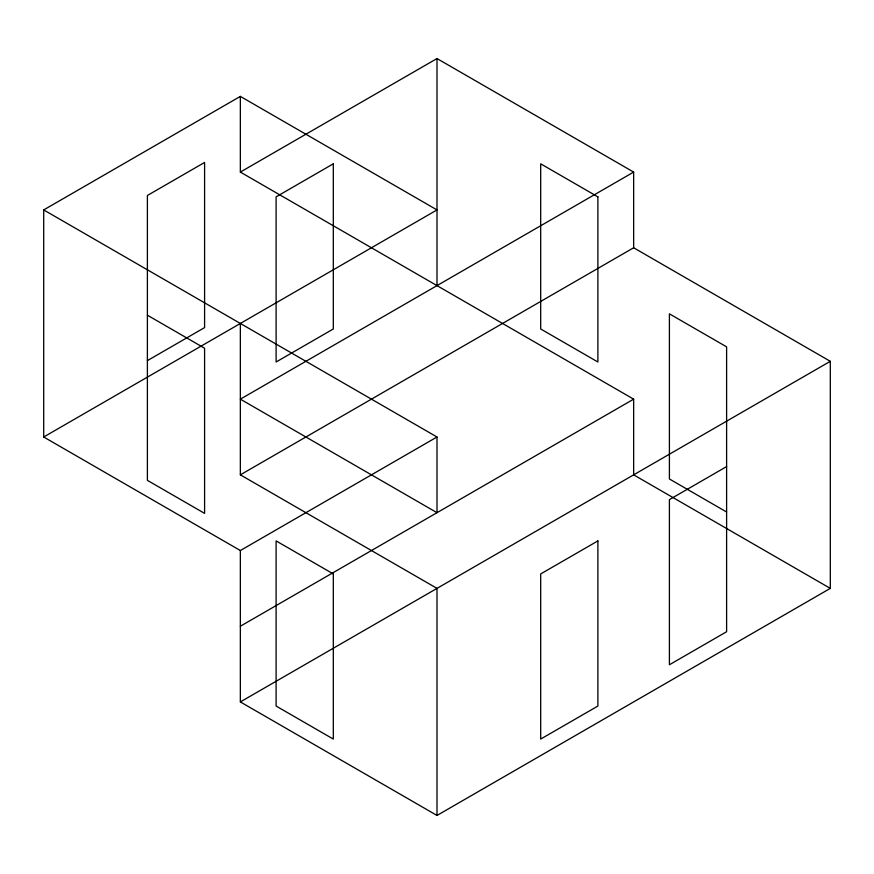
<?xml version="1.0" encoding="UTF-8"?>
<svg xmlns="http://www.w3.org/2000/svg" width="874" height="874" viewBox="0 0 874 874"><rect width="100%" height="100%" fill="white"/><g stroke="black" fill="none" stroke-linecap="round" stroke-linejoin="round"><path stroke-width="1.31" d="M43.7 209.924L240.35 96.391L437 209.924L43.7 437L43.7 209.924L437 437L437 512.688L240.35 399.156L633.65 172.08L633.65 247.768L240.35 474.844L240.35 323.467M240.35 96.391L240.35 172.08L437 58.547L633.65 172.08M147.389 360.623L204.592 327.597L204.592 162.455L147.389 195.481L147.389 480.35L204.592 513.377L204.592 348.234L147.389 315.208M43.7 437L240.35 550.533L437 437M240.35 626.232L633.65 399.156L633.65 474.844L830.3 588.377L830.3 361.312L633.65 247.768M240.35 550.533L240.35 701.92L830.3 361.312M726.611 466.585L669.408 499.622L669.408 664.764L726.611 631.727L726.611 346.858L669.408 313.832L669.408 478.974L726.611 512M240.35 701.92L437 815.453L830.3 588.377M240.35 172.08L633.65 399.156M240.35 474.844L437 588.377L437 815.453M437 58.547L437 285.623M333.311 163.82L276.108 196.858L276.108 362L333.311 328.974L333.311 163.82M597.892 540.908L540.689 573.934L540.689 739.076L597.892 706.05L597.892 540.908M597.892 196.858L540.689 163.82L540.689 328.974L597.892 362L597.892 196.858M333.311 573.934L276.108 540.908L276.108 706.05L333.311 739.076L333.311 573.934"/></g></svg>
